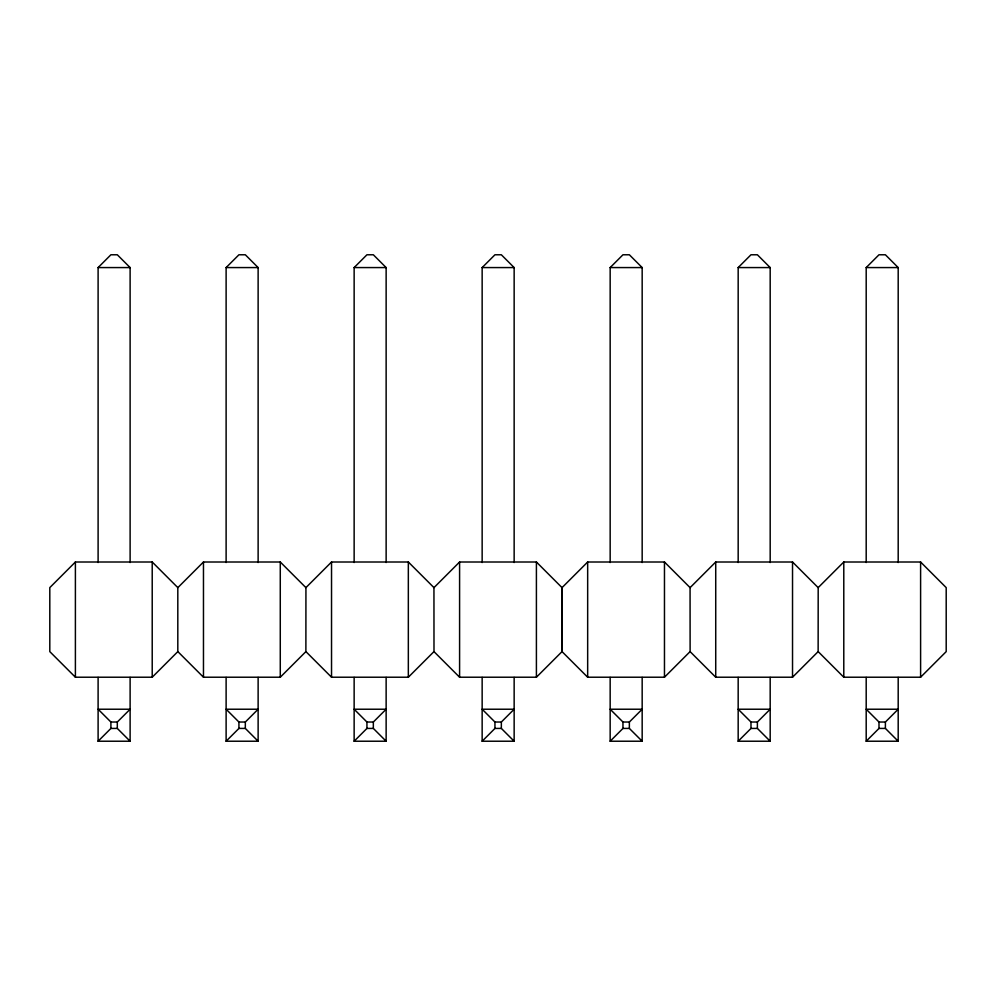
<?xml version="1.0" encoding="UTF-8"?>
<svg xmlns="http://www.w3.org/2000/svg" width="996" height="996" viewBox="0 0 996 996"><rect width="100%" height="100%" fill="white"/><g stroke="black" fill="none" stroke-linecap="round" stroke-linejoin="round"><path stroke-width="1.49" d="M98.106 562.528L98.106 267.575L110.905 254.777L117.304 254.777L130.115 267.575L130.115 562.528M226.117 562.528L226.117 267.575L238.928 254.777L245.327 254.777L258.126 267.575L258.126 562.528M354.14 562.528L354.14 267.575L366.939 254.777L373.338 254.777L386.137 267.575L386.137 562.528M75.397 562.005L49.8 587.615L49.8 651.621L75.397 677.218L152.214 677.218L177.811 651.621L177.811 587.615L152.214 562.005L75.397 562.005L75.397 677.218M482.151 562.528L482.151 267.575L494.95 254.777L501.349 254.777L514.148 267.575L514.148 562.528M177.861 587.615L203.47 562.005L280.274 562.005L305.884 587.615M130.115 677.405L130.115 741.223L98.106 741.223L110.905 728.425L110.905 722.025L98.106 709.227L130.115 709.227L117.304 722.025L110.905 722.025M610.162 562.528L610.162 267.575L622.961 254.777L629.36 254.777L642.171 267.575L642.171 562.528M433.995 587.615L459.592 562.005L536.408 562.005L562.005 587.615L562.005 651.621L536.408 677.218L459.592 677.218L433.995 651.621L433.945 587.615L408.335 562.005L331.531 562.005L305.934 587.615L305.884 651.621L280.274 677.218L203.47 677.218L177.861 651.621M258.126 677.405L258.126 741.223L226.117 741.223L238.928 728.425L238.928 722.025L226.117 709.227L258.126 709.227L245.327 722.025L238.928 722.025M738.173 562.528L738.173 267.575L750.984 254.777L757.383 254.777L770.182 267.575L770.182 562.528M305.934 651.621L331.531 677.218L408.335 677.218L433.945 651.621M386.137 677.405L386.137 741.223L354.14 741.223L366.939 728.425L366.939 722.025L354.14 709.227L386.137 709.227L373.338 722.025L366.939 722.025M866.196 562.528L866.196 267.575L878.995 254.777L885.394 254.777L898.193 267.575L898.193 562.528M818.189 651.621L843.786 677.218L920.603 677.218L946.2 651.621L946.2 587.615L920.603 562.005L843.786 562.005L818.189 587.615L818.139 651.621L792.53 677.218L715.726 677.218L690.116 651.621L690.066 587.615L664.469 562.005L587.665 562.005L562.055 587.615L562.055 651.621L587.665 677.218L664.469 677.218L690.066 651.621M514.148 677.405L514.148 741.223L482.151 741.223L494.95 728.425L494.95 722.025L482.151 709.227L514.148 709.227L501.349 722.025L494.95 722.025M690.116 587.615L715.726 562.005L792.53 562.005L818.139 587.615M642.171 677.405L642.171 741.223L610.162 741.223L622.961 728.425L622.961 722.025L610.162 709.227L642.171 709.227L629.36 722.025L622.961 722.025M770.182 677.405L770.182 741.223L738.173 741.223L750.984 728.425L750.984 722.025L738.173 709.227L770.182 709.227L757.383 722.025L750.984 722.025M898.193 677.405L898.193 741.223L866.196 741.223L878.995 728.425L878.995 722.025L866.196 709.227L898.193 709.227L885.394 722.025L878.995 722.025M98.106 267.575L130.115 267.575M226.117 267.575L258.126 267.575M354.14 267.575L386.137 267.575M482.151 267.575L514.148 267.575M610.162 267.575L642.171 267.575M738.173 267.575L770.182 267.575M866.196 267.575L898.193 267.575M110.905 728.425L117.304 728.425L130.115 741.223M238.928 728.425L245.327 728.425L258.126 741.223M366.939 728.425L373.338 728.425L386.137 741.223M494.95 728.425L501.349 728.425L514.148 741.223M622.961 728.425L629.36 728.425L642.171 741.223M750.984 728.425L757.383 728.425L770.182 741.223M878.995 728.425L885.394 728.425L898.193 741.223M920.603 562.005L920.603 677.218M885.394 722.025L885.394 728.425M866.196 677.405L866.196 741.223M843.786 562.005L843.786 677.218M792.53 562.005L792.53 677.218M757.383 722.025L757.383 728.425M738.173 677.405L738.173 741.223M715.726 562.005L715.726 677.218M664.469 562.005L664.469 677.218M629.36 722.025L629.36 728.425M610.162 677.405L610.162 741.223M587.665 562.005L587.665 677.218M536.408 562.005L536.408 677.218M501.349 722.025L501.349 728.425M482.151 677.405L482.151 741.223M459.592 562.005L459.592 677.218M408.335 562.005L408.335 677.218M373.338 722.025L373.338 728.425M354.14 677.405L354.14 741.223M331.531 562.005L331.531 677.218M280.274 562.005L280.274 677.218M245.327 722.025L245.327 728.425M226.117 677.405L226.117 741.223M203.47 562.005L203.47 677.218M152.214 562.005L152.214 677.218M117.304 722.025L117.304 728.425M98.106 677.405L98.106 741.223"/></g></svg>
